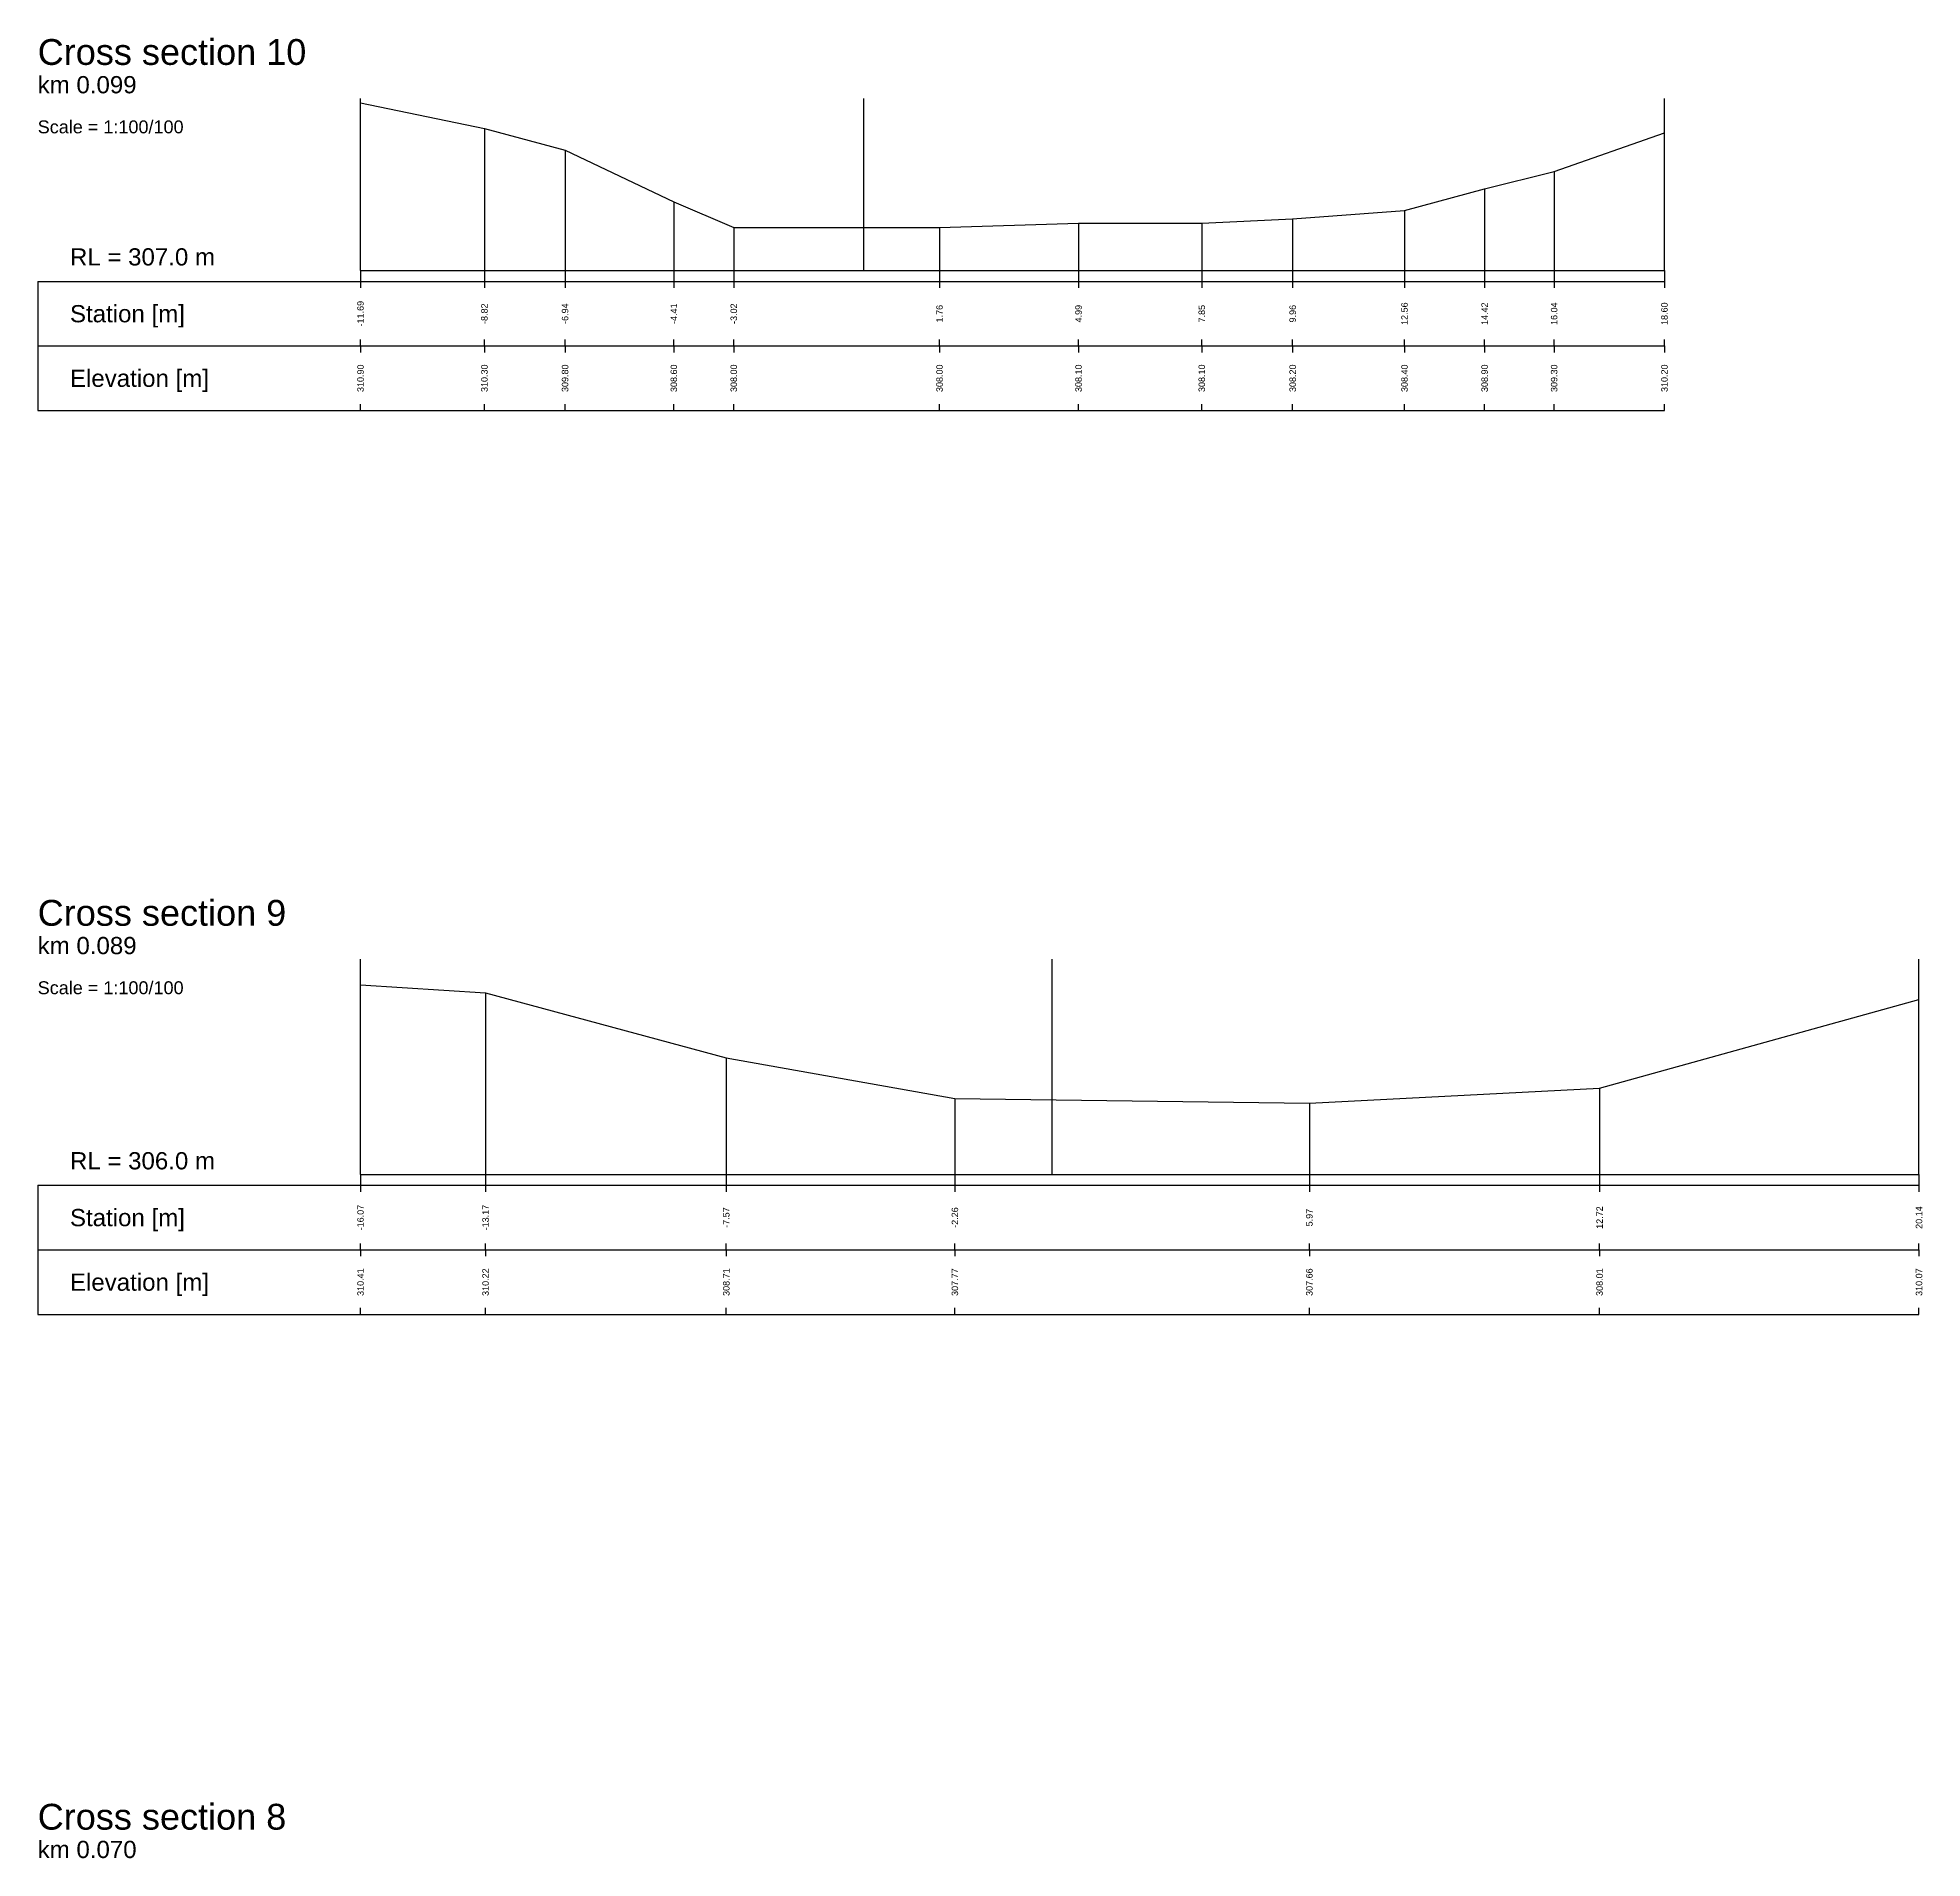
# Model space of a CAD drawing. Header units: millimetres. Extents: x -8 to 40, y -264 to 300.
# Drawn here: x -7.5 to 36.29, y 190.11 to 232.41 of the extents above; entities that cross this region are included whole.
import ezdxf
from ezdxf.enums import TextEntityAlignment as Align

# ---------------------------------------------------------------- set-up
doc = ezdxf.new("R2010")
doc.units = ezdxf.units.MM
doc.styles.get("Standard").update_dxf_attribs({"font": 'arial.ttf'})

msp = doc.modelspace()

# ---------------------------------------------------------------- linework, layer by layer
at = {"layer": 'axis', "color": 1}
for p, q in [((11.695, 227), (11.695, 231)), ((16.073, 206), (16.073, 211))]:
    msp.add_line(p, q, dxfattribs=at)
at = {"layer": 'band'}
for p, q in [((0, 226.75), (0, 226.6)), ((2.879, 226.75), (2.879, 226.6)), ((4.753, 226.75), (4.753, 226.6)), ((7.28, 226.75), (7.28, 226.6)), ((8.673, 226.75), (8.673, 226.6)), ((13.454, 226.75), (13.454, 226.6)), ((16.684, 226.75), (16.684, 226.6)), ((19.547, 226.75), (19.547, 226.6)), ((21.659, 226.75), (21.659, 226.6)), ((24.257, 226.75), (24.257, 226.6)), ((26.119, 226.75), (26.119, 226.6)), ((27.734, 226.75), (27.734, 226.6)), ((30.297, 226.75), (30.297, 226.6)), ((0, 225.25), (0, 225.4)), ((0, 225.25), (0, 225.1)), ((2.879, 225.25), (2.879, 225.4)), ((2.879, 225.25), (2.879, 225.1)), ((4.753, 225.25), (4.753, 225.4)), ((4.753, 225.25), (4.753, 225.1)), ((7.28, 225.25), (7.28, 225.4)), ((7.28, 225.25), (7.28, 225.1)), ((8.673, 225.25), (8.673, 225.4)), ((8.673, 225.25), (8.673, 225.1)), ((13.454, 225.25), (13.454, 225.4)), ((13.454, 225.25), (13.454, 225.1)), ((16.684, 225.25), (16.684, 225.4)), ((16.684, 225.25), (16.684, 225.1)), ((19.547, 225.25), (19.547, 225.4)), ((19.547, 225.25), (19.547, 225.1)), ((21.659, 225.25), (21.659, 225.4)), ((21.659, 225.25), (21.659, 225.1)), ((24.257, 225.25), (24.257, 225.4)), ((24.257, 225.25), (24.257, 225.1)), ((26.119, 225.25), (26.119, 225.4)), ((26.119, 225.25), (26.119, 225.1)), ((27.734, 225.25), (27.734, 225.4)), ((27.734, 225.25), (27.734, 225.1)), ((30.297, 225.25), (30.297, 225.4)), ((30.297, 225.25), (30.297, 225.1)), ((0, 223.75), (0, 223.9)), ((2.879, 223.75), (2.879, 223.9)), ((4.753, 223.75), (4.753, 223.9)), ((7.28, 223.75), (7.28, 223.9)), ((8.673, 223.75), (8.673, 223.9)), ((13.454, 223.75), (13.454, 223.9)), ((16.684, 223.75), (16.684, 223.9)), ((19.547, 223.75), (19.547, 223.9)), ((21.659, 223.75), (21.659, 223.9)), ((24.257, 223.75), (24.257, 223.9)), ((26.119, 223.75), (26.119, 223.9)), ((27.734, 223.75), (27.734, 223.9)), ((30.297, 223.75), (30.297, 223.9)), ((0, 205.75), (0, 205.6)), ((2.906, 205.75), (2.906, 205.6)), ((8.5, 205.75), (8.5, 205.6)), ((13.811, 205.75), (13.811, 205.6)), ((22.047, 205.75), (22.047, 205.6)), ((28.79, 205.75), (28.79, 205.6)), ((36.212, 205.75), (36.212, 205.6)), ((0, 204.25), (0, 204.4)), ((0, 204.25), (0, 204.1)), ((2.906, 204.25), (2.906, 204.4)), ((2.906, 204.25), (2.906, 204.1)), ((8.5, 204.25), (8.5, 204.4)), ((8.5, 204.25), (8.5, 204.1)), ((13.811, 204.25), (13.811, 204.4)), ((13.811, 204.25), (13.811, 204.1)), ((22.047, 204.25), (22.047, 204.4)), ((22.047, 204.25), (22.047, 204.1)), ((28.79, 204.25), (28.79, 204.4)), ((28.79, 204.25), (28.79, 204.1)), ((36.212, 204.25), (36.212, 204.4)), ((36.212, 204.25), (36.212, 204.1)), ((0, 202.75), (0, 202.9)), ((2.906, 202.75), (2.906, 202.9)), ((8.5, 202.75), (8.5, 202.9)), ((13.811, 202.75), (13.811, 202.9)), ((22.047, 202.75), (22.047, 202.9)), ((28.79, 202.75), (28.79, 202.9)), ((36.212, 202.75), (36.212, 202.9))]:
    msp.add_line(p, q, dxfattribs=at)
at = {"layer": 'frame'}
for p, q in [((0, 227), (0, 231)), ((30.297, 227), (30.297, 231)), ((0, 227), (30.297, 227)), ((-7.5, 226.75), (30.297, 226.75)), ((-7.5, 226.75), (-7.5, 225.25)), ((-7.5, 225.25), (30.297, 225.25)), ((-7.5, 225.25), (-7.5, 223.75)), ((-7.5, 223.75), (30.297, 223.75)), ((0, 206), (0, 211)), ((36.212, 206), (36.212, 211)), ((0, 206), (36.212, 206)), ((-7.5, 205.75), (36.212, 205.75)), ((-7.5, 205.75), (-7.5, 204.25)), ((-7.5, 204.25), (36.212, 204.25)), ((-7.5, 204.25), (-7.5, 202.75)), ((-7.5, 202.75), (36.212, 202.75))]:
    msp.add_line(p, q, dxfattribs=at)
at = {"layer": 'marker', "color": 253}
for p, q in [((2.879, 230.3), (2.879, 227)), ((4.753, 229.8), (4.753, 227)), ((27.734, 229.3), (27.734, 227)), ((7.28, 228.6), (7.28, 227)), ((26.119, 228.9), (26.119, 227)), ((21.659, 228.2), (21.659, 227)), ((24.257, 228.4), (24.257, 227)), ((8.673, 228), (8.673, 227)), ((13.454, 228), (13.454, 227)), ((16.684, 228.1), (16.684, 227)), ((19.547, 228.1), (19.547, 227)), ((0, 227), (0, 226.75)), ((2.879, 227), (2.879, 226.75)), ((4.753, 227), (4.753, 226.75)), ((7.28, 227), (7.28, 226.75)), ((8.673, 227), (8.673, 226.75)), ((13.454, 227), (13.454, 226.75)), ((16.684, 227), (16.684, 226.75)), ((19.547, 227), (19.547, 226.75)), ((21.659, 227), (21.659, 226.75)), ((24.257, 227), (24.257, 226.75)), ((26.119, 227), (26.119, 226.75)), ((27.734, 227), (27.734, 226.75)), ((30.297, 227), (30.297, 226.75)), ((2.906, 210.22), (2.906, 206)), ((8.5, 208.71), (8.5, 206)), ((28.79, 208.01), (28.79, 206)), ((13.811, 207.77), (13.811, 206)), ((22.047, 207.66), (22.047, 206)), ((0, 206), (0, 205.75)), ((2.906, 206), (2.906, 205.75)), ((8.5, 206), (8.5, 205.75)), ((13.811, 206), (13.811, 205.75)), ((22.047, 206), (22.047, 205.75)), ((28.79, 206), (28.79, 205.75)), ((36.212, 206), (36.212, 205.75))]:
    msp.add_line(p, q, dxfattribs=at)
at = {"layer": 'profile'}
for points in [[(0, 230.9), (2.879, 230.3), (4.753, 229.8), (7.28, 228.6), (8.673, 228), (13.454, 228), (16.684, 228.1), (19.547, 228.1), (21.659, 228.2), (24.257, 228.4), (26.119, 228.9), (27.734, 229.3), (30.297, 230.2)], [(0, 210.41), (2.906, 210.22), (8.5, 208.71), (13.811, 207.77), (22.047, 207.66), (28.79, 208.01), (36.212, 210.07)]]:
    msp.add_lwpolyline(points, dxfattribs=at)

# ---------------------------------------------------------------- texts
for s, height, p in [('Cross section 10', 0.6, (-7.5, 231.6)), ('km 0.099', 0.4, (-7.5, 231)), ('Scale = 1:100/100', 0.3, (-7.5, 230.1)), ('RL = 307.0 m', 0.4, (-6.75, 227)), ('Cross section 9', 0.6, (-7.5, 211.6)), ('km 0.089', 0.4, (-7.5, 211)), ('Scale = 1:100/100', 0.3, (-7.5, 210.1)), ('RL = 306.0 m', 0.4, (-6.75, 206)), ('Cross section 8', 0.6, (-7.5, 190.6)), ('km 0.070', 0.4, (-7.5, 190))]:
    msp.add_text(s, height=height).set_placement(p, align=Align.BOTTOM_LEFT)
for s, p in [('Station [m]', (-6.75, 226)), ('Elevation [m]', (-6.75, 224.5)), ('Station [m]', (-6.75, 205)), ('Elevation [m]', (-6.75, 203.5))]:
    msp.add_text(s, height=0.4).set_placement(p, align=Align.MIDDLE_LEFT)
for s, p in [('-11.69', (0, 226)), ('-8.82', (2.879, 226)), ('-6.94', (4.753, 226)), ('-4.41', (7.28, 226)), ('-3.02', (8.673, 226)), ('1.76', (13.454, 226)), ('4.99', (16.684, 226)), ('7.85', (19.547, 226)), ('9.96', (21.659, 226)), ('12.56', (24.257, 226)), ('14.42', (26.119, 226)), ('16.04', (27.734, 226)), ('18.60', (30.297, 226)), ('310.90', (0, 224.5)), ('310.30', (2.879, 224.5)), ('309.80', (4.753, 224.5)), ('308.60', (7.28, 224.5)), ('308.00', (8.673, 224.5)), ('308.00', (13.454, 224.5)), ('308.10', (16.684, 224.5)), ('308.10', (19.547, 224.5)), ('308.20', (21.659, 224.5)), ('308.40', (24.257, 224.5)), ('308.90', (26.119, 224.5)), ('309.30', (27.734, 224.5)), ('310.20', (30.297, 224.5)), ('-16.07', (0, 205)), ('-13.17', (2.906, 205)), ('-7.57', (8.5, 205)), ('-2.26', (13.811, 205)), ('5.97', (22.047, 205)), ('12.72', (28.79, 205)), ('20.14', (36.212, 205)), ('310.41', (0, 203.5)), ('310.22', (2.906, 203.5)), ('308.71', (8.5, 203.5)), ('307.77', (13.811, 203.5)), ('307.66', (22.047, 203.5)), ('308.01', (28.79, 203.5)), ('310.07', (36.212, 203.5))]:
    msp.add_text(s, height=0.15, rotation=90).set_placement(p, align=Align.MIDDLE)

doc.saveas('drawing.dxf')
